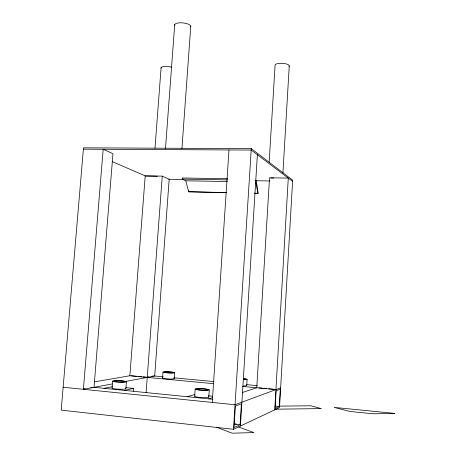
<?xml version="1.0" encoding="UTF-8"?>
<svg xmlns="http://www.w3.org/2000/svg" width="456" height="456" viewBox="0 0 456 456"><rect width="100%" height="100%" fill="white"/><g stroke="black" fill="none" stroke-linecap="round" stroke-linejoin="round"><path stroke-width="0.68" d="M279.283 406.501L280.286 389.179L276.154 390.741L275.122 408.439L279.283 406.501L275.042 406.074M282.919 172.961L289.258 65.892M274.746 409.847L288.289 178.091L269.53 177.8L256.756 387.777L242.609 392.434M269.165 162.216L275.088 65.14A7.096 2.183 3.1 0 1 283.199 63.384A7.096 2.183 3.1 0 1 288.973 66.439M240.078 424.741L241.384 403.856L235.381 406.119L234.025 427.557L240.078 424.741L234.418 424.12M240.403 426.035L257.383 154.738M246.719 385.554L247.101 379.409M233.483 429.301L251.284 148.622L83.494 147.829L61.201 410.132L233.483 429.301L279.5 407.607L292.661 180.177L251.284 148.622M212.251 402.437L228.986 149.939M208.791 397.113L209.275 389.926A7.091 0.815 3.3 0 0 199.107 388.563A7.091 0.815 3.3 0 0 198.257 389.926A7.091 0.815 3.3 0 0 209.275 389.926M194.666 396.184L195.162 389.002M174.323 378.731L174.745 372.763A5.922 0.564 3.1 0 0 166.514 371.743A5.922 0.564 3.1 0 0 165.351 372.649A5.922 0.564 3.1 0 0 174.745 372.763M162.575 377.967L163.009 371.999M181.933 148.531L190.785 26.152M227.464 181.522L185.78 180.804L182.24 179.117L182.32 177.982L227.59 178.718M146.108 392.536L162.25 176.124L145.207 175.856L129.857 375.761L94.392 381.866M165.482 148.605L174.716 24.584M133.437 391.162L133.648 388.398L125.867 387.623M154.994 148.194L161.099 67.636M125.884 388.609L126.415 381.672M112.045 388.13L112.592 381.165M280.645 387.839L235.04 404.757L63.145 387.241M208.751 398.875L212.735 397.632M187.108 396.697L194.957 394.497M124.294 390.376L133.648 388.398M104.025 388.335L112.535 386.682M83.471 388.928L84.799 388.677M90.79 387.572L92.118 387.321M147.277 377.095L148.582 376.85M151.848 376.246L153.159 376.006M112.222 383.935L83.397 389.304L103.187 149.277L112.968 153.723L94.01 387.326L212.644 399.268M125.525 381.455L154.687 376.018L169.182 179.271L162.25 176.124M275.327 409.192L321.36 408.604L310.747 405.789L278.969 406.125M83.38 149.169L251.193 150.058L292.592 181.345M146.724 176.073L157.366 176.238M270.995 178.022L273.725 178.068M182.24 179.117L227.51 179.875M168.828 179.265L183.762 179.516M255.605 180.724L269.832 180.964M185.78 180.804L188.693 191.759L226.119 192.563M254.368 193.167L258.176 193.407L256.221 180.302M188.693 191.759L226.432 192.723M254.647 193.327L258.176 193.407M153.928 375.949L163.134 376.81M173.753 377.807L214.103 381.598M246.667 384.653L257.287 385.645M131.431 375.778L136.954 376.303M138.339 376.434L141.787 376.759M143.167 376.89L146.621 377.215M258.968 387.845L262.462 388.176M263.859 388.307L266.646 388.569M268.744 388.768L275.025 389.361M129.857 375.761L213.653 383.695M242.62 386.437L275.926 389.589M208.324 395.831L212.542 396.247M234.23 423.858L236.316 424.086M238.494 426.998L253.867 432.567L232.178 433.2L216.304 427.118M112.056 161.549L145.948 176.176M188.767 190.568L189.046 191.913M255.725 182.012L257.902 193.247M161.122 68.161A6.84 1.989 5.8 0 1 164.183 66.479A6.84 1.989 5.8 0 1 171.547 67.163M174.699 25.325A8.134 2.821 5.9 0 1 182.873 22.885A8.134 2.821 5.9 0 1 190.728 26.887M125.497 388.381A6.948 0.815 2.5 0 1 119.5 389.213A6.948 0.815 2.5 0 1 112.159 387.919M173.873 378.4A5.928 0.61 3 0 1 168.492 378.964A5.928 0.61 3 0 1 162.969 377.83M208.683 396.88A7.096 0.883 3.2 0 1 201.164 397.507A7.096 0.883 3.2 0 1 195.071 395.985M246.542 385.371A6.065 0.644 3.6 0 1 243.555 385.907M243.265 378.6A6.065 0.598 3.6 0 1 247.089 379.358A6.065 0.598 3.6 0 1 243.943 379.723M243.572 378.765A4.851 0.479 3.6 0 1 245.887 379.329A4.851 0.479 3.6 0 1 243.361 379.58M394.799 413.415L373.145 413.786L350.02 411.472L334.128 407.396L394.799 413.415M115.938 381.723A5.552 0.604 2.6 0 0 124.972 381.775A5.552 0.604 2.6 0 0 117.631 380.766A5.552 0.604 2.6 0 0 115.938 381.723M115.049 381.803A6.943 0.758 2.6 0 0 126.335 381.866A6.943 0.758 2.6 0 0 117.141 380.606A6.943 0.758 2.6 0 0 115.049 381.803M166.052 372.592A4.737 0.45 3.1 0 0 173.571 372.683A4.737 0.45 3.1 0 0 166.993 371.868A4.737 0.45 3.1 0 0 166.052 372.592M199.038 389.829A5.671 0.65 3.3 0 0 207.862 389.834A5.671 0.65 3.3 0 0 199.739 388.74A5.671 0.65 3.3 0 0 199.038 389.829"/></g></svg>
